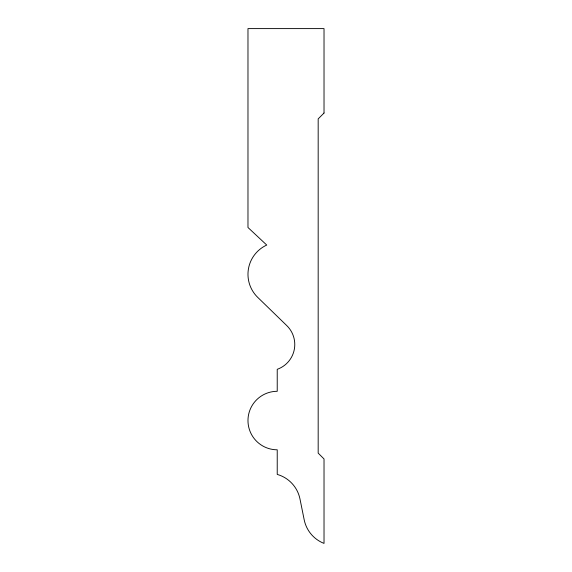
<?xml version="1.0" encoding="UTF-8"?>
<svg xmlns="http://www.w3.org/2000/svg" width="572" height="572" viewBox="0 0 572 572"><rect width="100%" height="100%" fill="white"/><g stroke="black" fill="none" stroke-linecap="round" stroke-linejoin="round"><path stroke-width="0.86" d="M324.024 113.034L318.175 118.883L318.175 453.117L324.024 458.966L324.024 543.4A32.175 32.175 0 0 1 304.19 519.798L299.985 499.006A32.175 32.175 0 0 0 277.227 474.417L277.227 449.799A29.251 29.251 0 0 1 247.976 420.549A29.251 29.251 0 0 1 277.227 391.298L277.227 369.319A26.326 26.326 0 0 0 286.794 325.618L257.729 297.376A32.175 32.175 0 0 1 266.745 245.052L247.976 227.499L247.976 28.6L324.024 28.6L324.024 113.034"/></g></svg>
